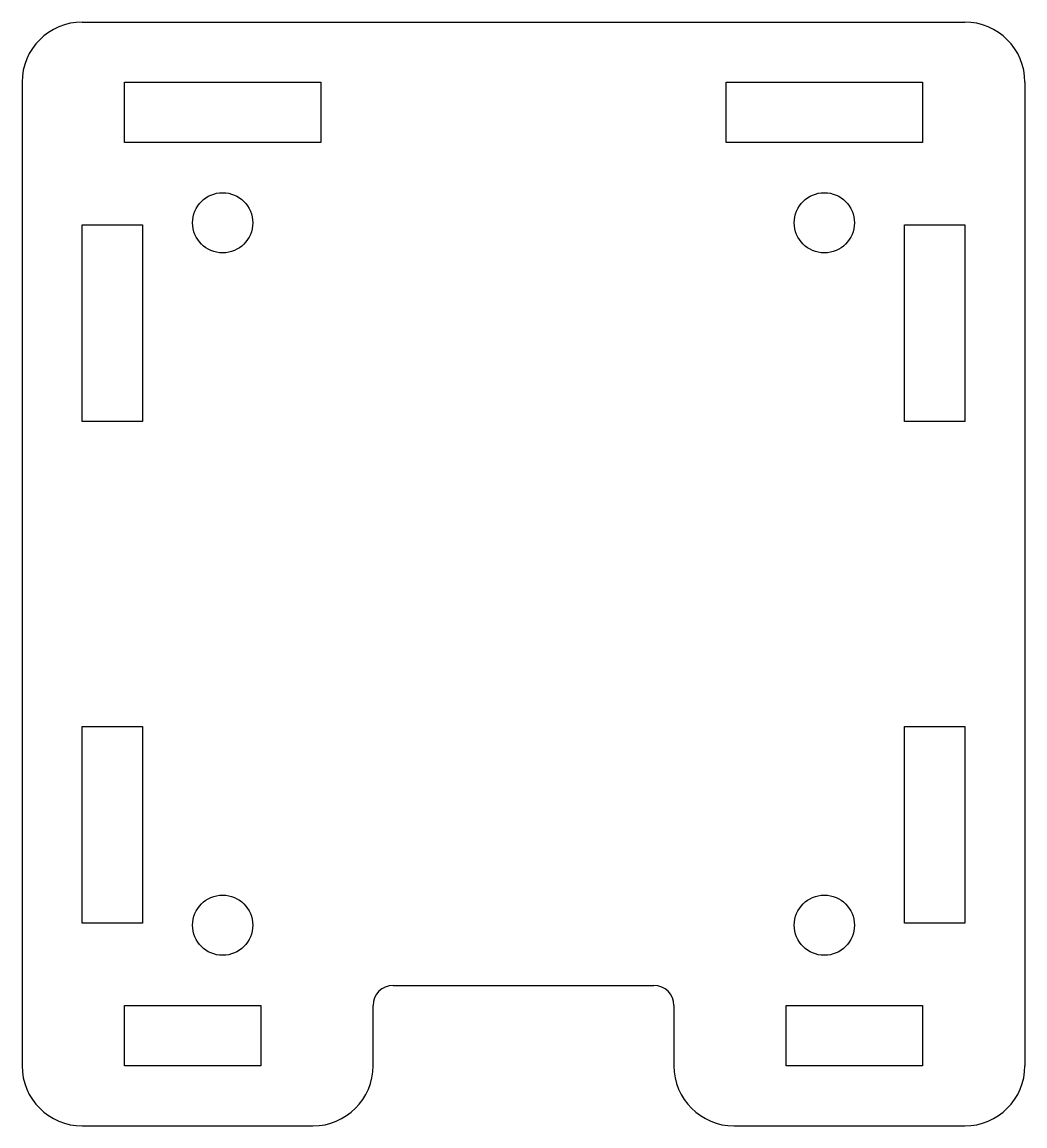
# Model space of a CAD drawing. Extents: x 0 to 50, y 0 to 55.
import ezdxf

# ---------------------------------------------------------------- set-up
doc = ezdxf.new("R2010")
doc.units = 0
doc.layers.get('0').update_dxf_attribs({"linetype": 'continuous'})

# ---------------------------------------------------------------- blocks, each defined once
blk = doc.blocks.new('FILLET003')
at = {"color": 0}
for p, q in [((3, 55), (47, 55)), ((0, 52), (0, 3)), ((5.1, 52), (14.9, 52)), ((5.1, 49), (5.1, 52)), ((14.9, 52), (14.9, 49)), ((35.1, 52), (44.9, 52)), ((35.1, 49), (35.1, 52)), ((44.9, 52), (44.9, 49)), ((50, 52), (50, 3)), ((14.9, 49), (5.1, 49)), ((44.9, 49), (35.1, 49)), ((3, 44.9), (6, 44.9)), ((3, 35.1), (3, 44.9)), ((6, 44.9), (6, 35.1)), ((44, 44.9), (47, 44.9)), ((44, 35.1), (44, 44.9)), ((47, 44.9), (47, 35.1)), ((6, 35.1), (3, 35.1)), ((47, 35.1), (44, 35.1)), ((3, 19.9), (6, 19.9)), ((3, 10.1), (3, 19.9)), ((6, 19.9), (6, 10.1)), ((44, 19.9), (47, 19.9)), ((44, 10.1), (44, 19.9)), ((47, 19.9), (47, 10.1)), ((6, 10.1), (3, 10.1)), ((47, 10.1), (44, 10.1)), ((18.5, 7), (31.5, 7)), ((5.1, 6), (11.9, 6)), ((5.1, 3), (5.1, 6)), ((11.9, 6), (11.9, 3)), ((17.5, 3), (17.5, 6)), ((32.5, 6), (32.5, 3)), ((38.1, 6), (44.9, 6)), ((38.1, 3), (38.1, 6)), ((44.9, 6), (44.9, 3)), ((11.9, 3), (5.1, 3)), ((44.9, 3), (38.1, 3)), ((3, 0), (14.5, 0)), ((35.5, 0), (47, 0))]:
    blk.add_line(p, q, dxfattribs=at)
for centre in [(10, 45), (40, 45), (10, 10), (40, 10)]:
    blk.add_circle(centre, 1.5, dxfattribs=at)
for centre, radius, start, end in [((3, 52), 3, 90, -180), ((47, 52), 3, 0, 90), ((18.5, 6), 1, 90, 180), ((31.5, 6), 1, 0, 90), ((3, 3), 3, 180, -90), ((14.5, 3), 3, -90, 0), ((35.5, 3), 3, 180, -90), ((47, 3), 3, -90, 0)]:
    blk.add_arc(centre, radius, start, end, dxfattribs=at)

msp = doc.modelspace()

# ---------------------------------------------------------------- block references
at = {"color": 0}
msp.add_blockref('FILLET003', (0, 0), dxfattribs=at)

doc.saveas('drawing.dxf')
